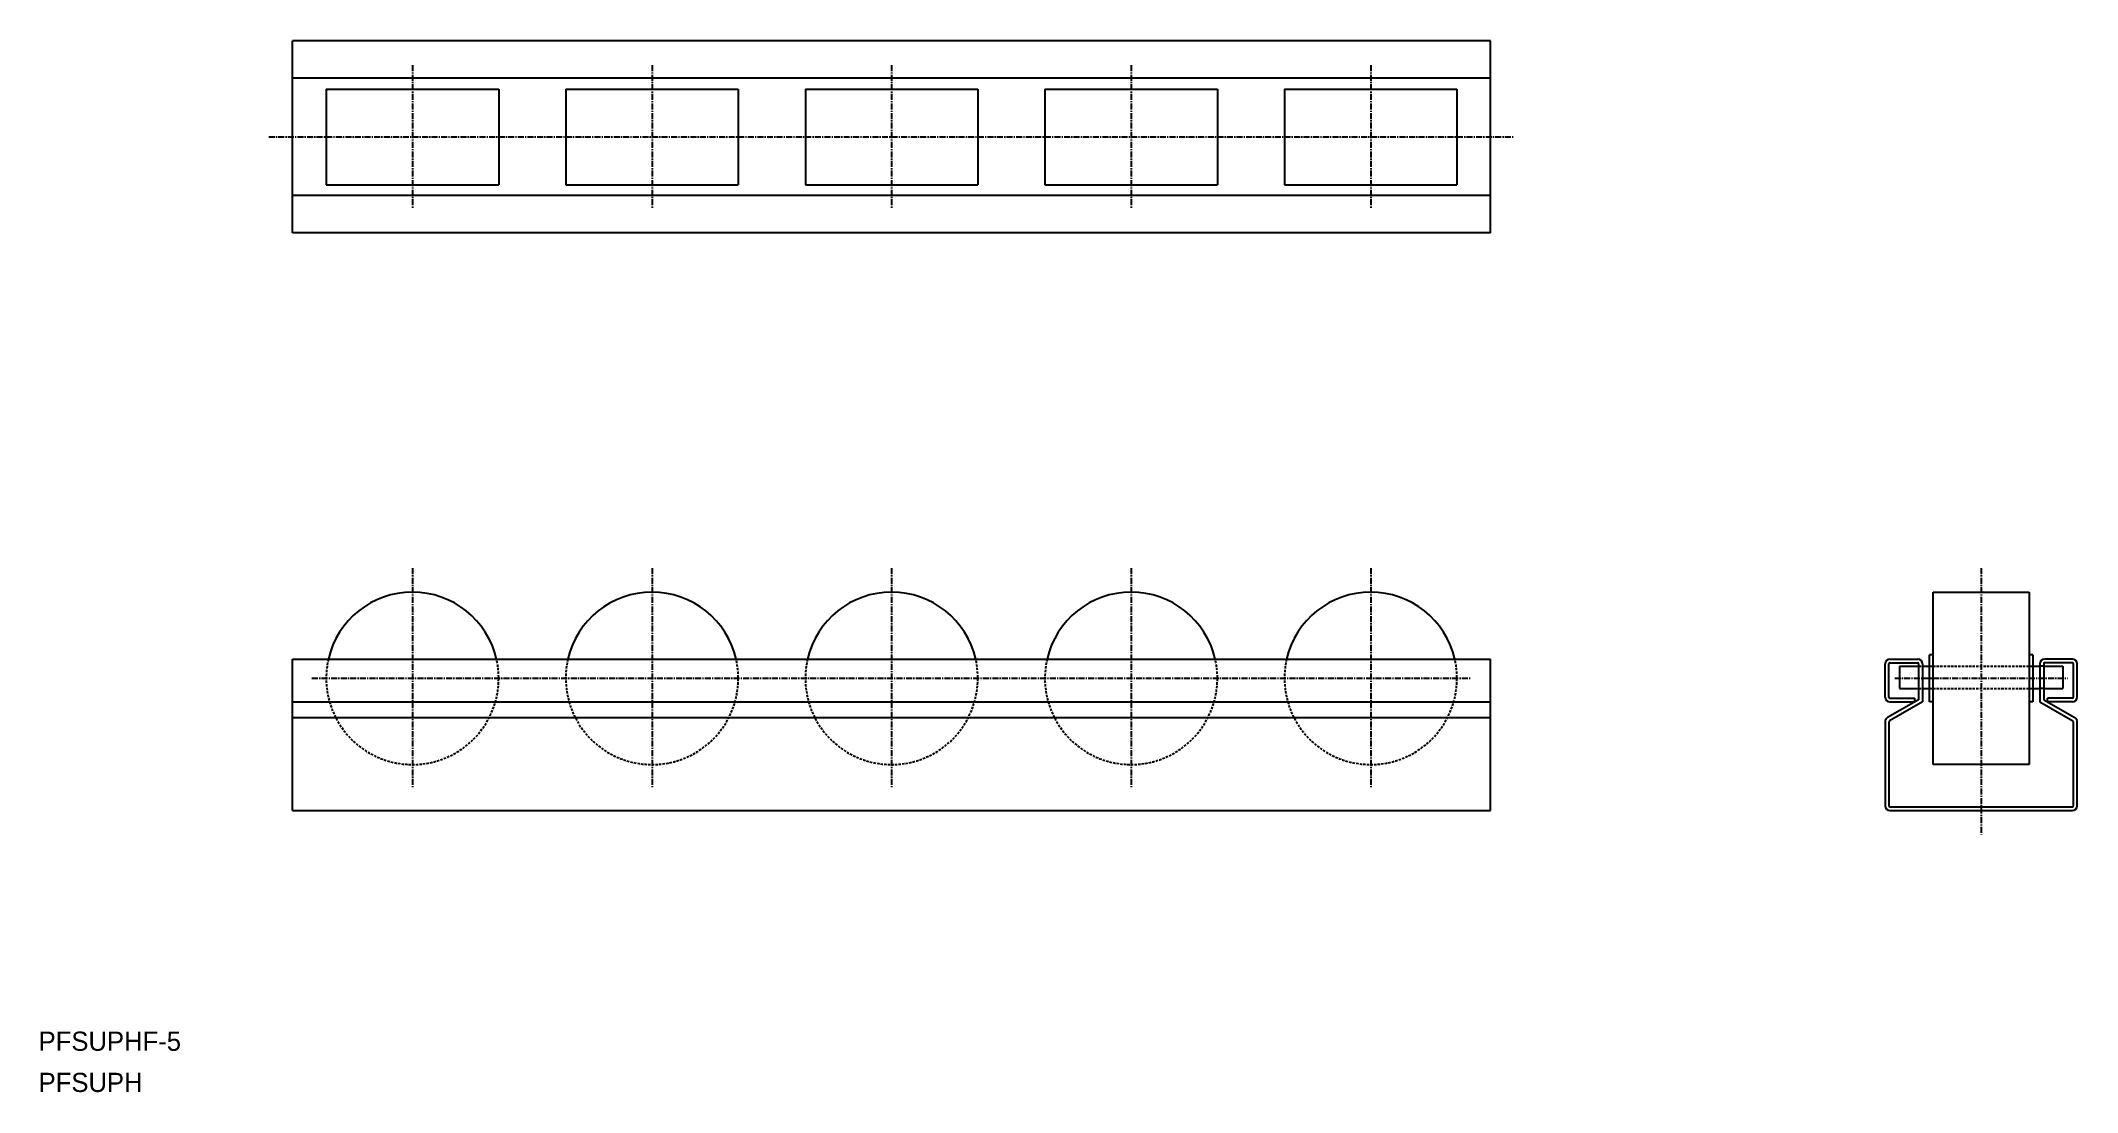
# Model space of a CAD drawing. Extents: x 0 to 425, y 0 to 219.
import ezdxf

# ---------------------------------------------------------------- set-up
doc = ezdxf.new("R2010")
doc.units = 0
doc.linetypes.add('CENTER', pattern=[2, 1.25, -0.25, 0.25, -0.25])
doc.linetypes.add('DASHED', pattern=[0.75, 0.5, -0.25])
doc.layers.get('0').update_dxf_attribs({"linetype": 'CONTINUOUS'})
doc.layers.add('CENTER', color=1, linetype='CENTER')

msp = doc.modelspace()

# ---------------------------------------------------------------- linework, layer by layer
at = {"color": 7, "linetype": 'CONTINUOUS'}
for p, q in [((53.02, 179.31), (53.02, 219.41)), ((303.02, 219.41), (53.02, 219.41)), ((303.02, 179.31), (303.02, 219.41)), ((303.02, 211.61), (53.02, 211.61)), ((60.02, 209.31), (60.02, 189.31)), ((60.02, 209.31), (96.02, 209.31)), ((96.02, 209.31), (96.02, 189.31)), ((110.02, 209.31), (110.02, 189.31)), ((110.02, 209.31), (146.02, 209.31)), ((146.02, 209.31), (146.02, 189.31)), ((160.02, 209.31), (160.02, 189.31)), ((160.02, 209.31), (196.02, 209.31)), ((196.02, 209.31), (196.02, 189.31)), ((210.02, 209.31), (210.02, 189.31)), ((210.02, 209.31), (246.02, 209.31)), ((246.02, 209.31), (246.02, 189.31)), ((260.02, 209.31), (260.02, 189.31)), ((260.02, 209.31), (296.02, 209.31)), ((296.02, 209.31), (296.02, 189.31)), ((303.02, 187.11), (53.02, 187.11)), ((60.02, 189.31), (96.02, 189.31)), ((110.02, 189.31), (146.02, 189.31)), ((160.02, 189.31), (196.02, 189.31)), ((210.02, 189.31), (246.02, 189.31)), ((260.02, 189.31), (296.02, 189.31)), ((303.02, 179.31), (53.02, 179.31)), ((395.43, 104.34), (415.43, 104.34)), ((395.43, 68.34), (395.43, 104.34)), ((415.43, 104.34), (415.43, 68.34)), ((53.02, 58.74), (53.02, 90.34)), ((53.02, 90.34), (303.02, 90.34)), ((303.02, 58.74), (303.02, 90.34)), ((385.38, 82.42), (385.38, 89.34)), ((386.18, 82.42), (386.18, 89.34)), ((386.38, 90.34), (392.18, 90.34)), ((386.38, 89.54), (392.18, 89.54)), ((392.38, 89.34), (392.38, 81.88)), ((393.18, 89.34), (393.18, 81.42)), ((395.43, 91.25), (394.63, 91.25)), ((394.63, 81.42), (394.63, 91.25)), ((416.23, 91.25), (415.43, 91.25)), ((416.23, 91.25), (416.23, 81.42)), ((417.68, 89.34), (417.68, 81.42)), ((418.48, 89.34), (418.48, 81.88)), ((424.48, 90.34), (418.68, 90.34)), ((424.48, 89.54), (418.68, 89.54)), ((424.68, 82.42), (424.68, 89.34)), ((425.48, 82.42), (425.48, 89.34)), ((388.38, 88.9), (392.38, 88.9)), ((388.38, 88.9), (388.38, 84.24)), ((393.18, 88.9), (394.63, 88.9)), ((416.23, 88.9), (417.68, 88.9)), ((418.48, 88.9), (422.48, 88.9)), ((422.48, 88.9), (422.48, 84.24)), ((53.02, 81.42), (303.02, 81.42)), ((392.38, 81.88), (385.88, 78.13)), ((393.18, 81.42), (386.28, 77.44)), ((386.38, 82.22), (391.58, 82.22)), ((386.38, 81.42), (391.58, 81.42)), ((388.38, 84.24), (392.38, 84.24)), ((391.58, 81.42), (391.58, 82.22)), ((393.18, 84.24), (394.63, 84.24)), ((395.43, 81.42), (394.63, 81.42)), ((416.23, 81.42), (415.43, 81.42)), ((416.23, 84.24), (417.68, 84.24)), ((417.68, 81.42), (424.58, 77.44)), ((418.48, 84.24), (422.48, 84.24)), ((418.48, 81.88), (424.98, 78.13)), ((424.48, 82.22), (419.28, 82.22)), ((419.28, 81.42), (419.28, 82.22)), ((424.48, 81.42), (419.28, 81.42)), ((53.02, 78.13), (303.02, 78.13)), ((385.38, 77.26), (385.38, 59.74)), ((386.18, 77.26), (386.18, 59.74)), ((424.68, 59.74), (424.68, 77.26)), ((425.48, 59.74), (425.48, 77.26)), ((415.43, 68.34), (395.43, 68.34)), ((386.38, 59.54), (424.48, 59.54)), ((53.02, 58.74), (303.02, 58.74)), ((386.38, 58.74), (424.48, 58.74))]:
    msp.add_line(p, q, dxfattribs=at)
at = {"color": 3, "linetype": 'DASHED'}
for p, q in [((392.38, 88.9), (393.18, 88.9)), ((394.63, 88.9), (416.23, 88.9)), ((418.48, 88.9), (417.68, 88.9)), ((392.38, 84.24), (393.18, 84.24)), ((394.63, 84.24), (416.23, 84.24)), ((418.48, 84.24), (417.68, 84.24))]:
    msp.add_line(p, q, dxfattribs=at)
at = {"color": 7, "linetype": 'CONTINUOUS'}
for centre, radius, start, end in [((78.02, 86.34), 18, 12.8407, 167.1593), ((128.02, 86.34), 18, 12.8407, 167.1593), ((178.02, 86.34), 18, 12.8407, 167.1593), ((228.02, 86.34), 18, 12.8407, 167.1593), ((278.02, 86.34), 18, 12.8407, 167.1593), ((386.38, 89.34), 1, 90, 180), ((386.38, 89.34), 0.2, 90, 180), ((392.18, 89.34), 1, 0, 90), ((392.18, 89.34), 0.2, 0, 90), ((418.68, 89.34), 1, 90, 180), ((418.68, 89.34), 0.2, 90, 180), ((424.48, 89.34), 1, 0, 90), ((424.48, 89.34), 0.2, 0, 90), ((386.38, 82.42), 1, 180, 270), ((386.38, 82.42), 0.2, 180, 270), ((424.48, 82.42), 1, 270, 0), ((424.48, 82.42), 0.2, 270, 0), ((386.38, 77.26), 1, 120, 180), ((386.38, 77.26), 0.2, 120, 180), ((424.48, 77.26), 0.2, 0, 60), ((424.48, 77.26), 1, 0, 60), ((386.38, 59.74), 1, 180, 270), ((386.38, 59.74), 0.2, 180, 270), ((424.48, 59.74), 1, 270, 0), ((424.48, 59.74), 0.2, 270, 0)]:
    msp.add_arc(centre, radius, start, end, dxfattribs=at)
at = {"color": 3, "linetype": 'DASHED'}
for centre in [(78.02, 86.34), (128.02, 86.34), (178.02, 86.34), (228.02, 86.34), (278.02, 86.34)]:
    msp.add_arc(centre, 18, 167.1593, 12.8407, dxfattribs=at)
at = {"layer": 'CENTER', "color": 1, "linetype": 'CENTER'}
for p, q in [((78.02, 214.31), (78.02, 184.31)), ((128.02, 214.31), (128.02, 184.31)), ((178.02, 214.31), (178.02, 184.31)), ((228.02, 214.31), (228.02, 184.31)), ((278.02, 214.31), (278.02, 184.31)), ((48.02, 199.36), (308.02, 199.36)), ((78.02, 109.34), (78.02, 63.34)), ((128.02, 109.34), (128.02, 63.34)), ((178.02, 109.34), (178.02, 63.34)), ((228.02, 109.34), (228.02, 63.34)), ((278.02, 109.34), (278.02, 63.34)), ((405.43, 109.34), (405.43, 53.74)), ((57.05, 86.34), (299.02, 86.34)), ((387.38, 86.34), (423.48, 86.34))]:
    msp.add_line(p, q, dxfattribs=at)

# ---------------------------------------------------------------- texts
at = {"color": 7, "linetype": 'CONTINUOUS'}
for s, p in [('PFSUPHF-5', (0, 8.6)), ('PFSUPH', (0, 0))]:
    msp.add_text(s, height=4, dxfattribs=at).set_placement(p)

doc.saveas('drawing.dxf')
